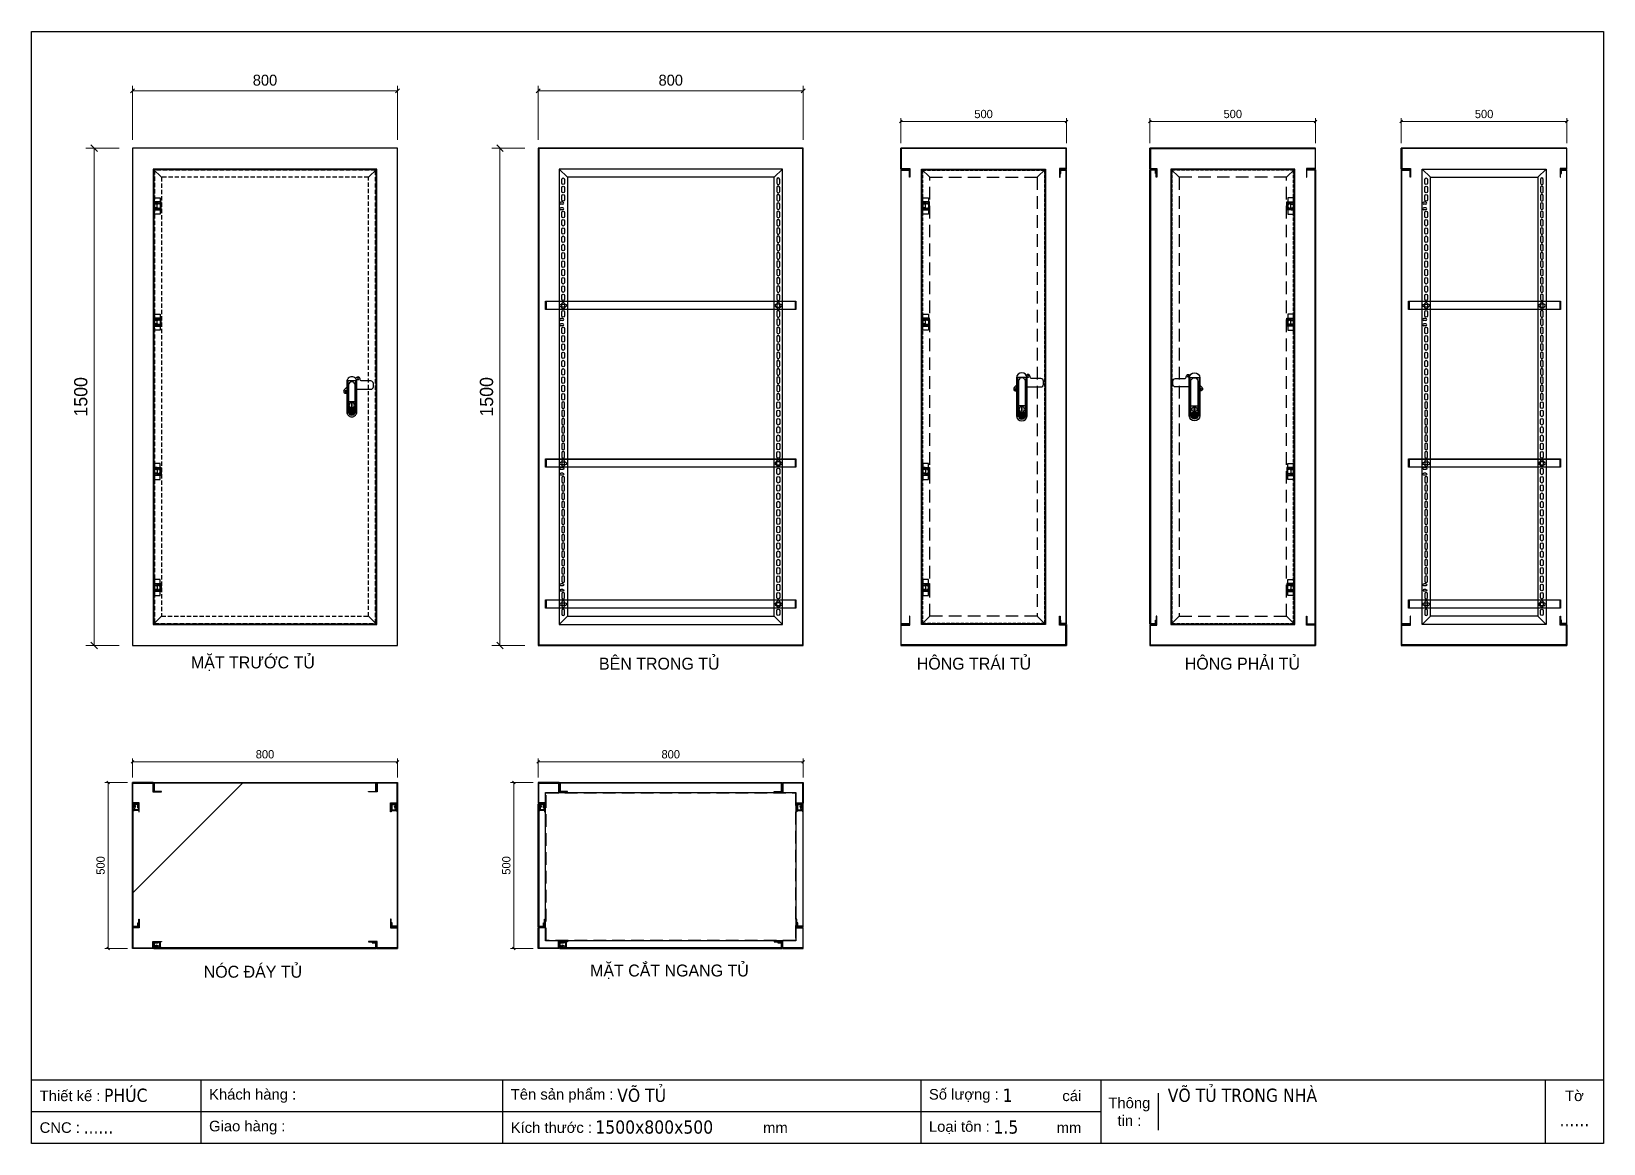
# Model space of a CAD drawing. Header units: millimetres. Extents: x 0 to 4744, y 0 to 3354.
import ezdxf
from ezdxf.enums import TextEntityAlignment as Align

# ---------------------------------------------------------------- set-up
doc = ezdxf.new("R2010")
doc.units = ezdxf.units.MM
doc.linetypes.add('HIDDEN2', pattern=[4.7625, 3.175, -1.5875])
doc.linetypes.add('HIDDENX2', pattern=[19.05, 12.7, -6.35])
for name, color, linetype in [('CNC', 7, 'Continuous'), ('DIM', 253, 'Continuous'), ('Ghi chu', 7, 'Continuous')]:
    doc.layers.add(name, color=color, linetype=linetype)
doc.styles.add('Arial', font='arial.ttf')
doc.styles.add('Tahoma (Input Text)', font='tahoma.ttf')
doc.dimstyles.new('Dim-25', dxfattribs={"dimtxt": 25, "dimasz": 8, "dimexe": 10, "dimexo": 15, "dimgap": 10, "dimtad": 1, "dimdec": 0, "dimtxsty": 'Standard', "dimblk": 'OBLIQUE', "dimcen": 10, "dimclrd": 5, "dimclre": 5, "dimclrt": 3, "dimazin": 3, "dimtfac": 1, "dimtdec": 0, "dimtmove": 0, "dimatfit": 3, "dimldrblk": 'OBLIQUE', "dimlwd": 9, "dimlwe": 9})
doc.dimstyles.new('Dim-33', dxfattribs={"dimtxt": 33, "dimasz": 12, "dimexe": 15, "dimexo": 25, "dimgap": 15, "dimtad": 1, "dimdec": 0, "dimtxsty": 'Standard', "dimblk": 'OBLIQUE', "dimcen": 10, "dimclrd": 5, "dimclre": 5, "dimclrt": 3, "dimazin": 3, "dimtfac": 1, "dimtdec": 0, "dimtmove": 0, "dimatfit": 3, "dimldrblk": 'OPEN30', "dimlwd": 9, "dimlwe": 9})
doc.dimstyles.new('Dim-40', dxfattribs={"dimtxt": 40, "dimasz": 20, "dimexe": 25, "dimexo": 40, "dimgap": 20, "dimtad": 1, "dimdec": 0, "dimtxsty": 'Standard', "dimblk": 'OBLIQUE', "dimcen": 15, "dimclrd": 5, "dimclre": 5, "dimclrt": 3, "dimazin": 3, "dimtfac": 1, "dimtdec": 0, "dimtmove": 0, "dimatfit": 3, "dimldrblk": 'ARCHTICK', "dimlwd": 9, "dimlwe": 9})

# ---------------------------------------------------------------- blocks, each defined once
blk = doc.blocks.new('khungtenAsean2')
at = {"color": 7}
for p, q in [((2970, -1980), (0, -1980)), ((320, -1980), (320, -2100)), ((890, -1980), (890, -2100)), ((1680, -1980), (1680, -2100)), ((2020, -1980), (2020, -2100)), ((2860, -1980), (2860, -2100)), ((2128.3, -2005), (2128.3, -2075)), ((2020, -2040), (0, -2040))]:
    blk.add_line(p, q, dxfattribs=at)
blk.add_lwpolyline([(0, 0), (2970, 0), (2970, -2100), (0, -2100)], close=True, dxfattribs=at)
at = {"color": 2, "char_height": 20, "style": 'Arial'}
for s, insert, width, attachment_point in [('  Thiết kế :', (0, -2010), 917.634, 4), ('  Khách hàng :', (320, -2010), 917.634, 4), ('  Tên sản phẩm :', (890, -2010), 917.634, 4), ('  Số lượng :', (1680, -2010), 917.634, 4), ('cái', (1947.6, -2010), 917.634, 4), ('Thông\\Ptin :', (2074.2, -2040), 108.311, 5), ('Tờ', (2915, -2010), 110, 5), ('  CNC :', (0, -2070), 917.634, 4), ('  Giao hàng :', (320, -2070), 917.634, 4), ('  Kích thước :', (890, -2070), 917.634, 4), ('mm', (1382.3, -2070), 917.634, 4), ('  Loại tôn :', (1680, -2070), 917.634, 4), ('mm', (1936.9, -2070), 917.634, 4)]:
    blk.add_mtext(s, dxfattribs=dict(at, insert=insert, width=width, attachment_point=attachment_point))
at = {"color": 1, "style": 'Tahoma (Input Text)', "flags": 8}
for tag, p in [('#01', (137.1, -2021.3)), ('#03', (506.6, -2019.3)), ('#05', (1106.6, -2021.3)), ('#07', (1834.7, -2021.3)), ('#09', (2146.7, -2021.3)), ('#02', (98.5, -2081.3)), ('#04', (486.1, -2081.3)), ('#06', (1065.3, -2081.3)), ('#08', (1817.4, -2081.3)), ('#10', (2146.7, -2081.3))]:
    blk.add_attdef(tag, p, '', height=25, dxfattribs=at)
blk.add_attdef('#11', text='', height=25, dxfattribs=at).set_placement((2915, -2067.3), align=Align.CENTER)
blk = doc.blocks.new('*D1')
at = {"color": 0, "linetype": 'ByBlock', "lineweight": -2}
for p, q in [((310.7, 3181.1), (298.7, 3169.1)), ((1098.7, 3169.1), (1110.7, 3181.1))]:
    blk.add_line(p, q, dxfattribs=at)
at = {"layer": 'Defpoints', "color": 0, "transparency": 16777216}
for p in [(1104.7, 3175.1), (304.7, 3002.2), (1104.7, 3002.2)]:
    blk.add_point(p, dxfattribs=at)
at = {"layer": 'DIM', "color": 5, "lineweight": 9, "transparency": 16777216}
for p, q in [((304.7, 3027.2), (304.7, 3190.1)), ((1104.7, 3027.2), (1104.7, 3190.1)), ((304.7, 3175.1), (1104.7, 3175.1))]:
    blk.add_line(p, q, dxfattribs=at)
at = {"layer": 'DIM', "color": 3, "transparency": 16777216, "insert": (704.7, 3207), "char_height": 33, "attachment_point": 5}
blk.add_mtext('800', dxfattribs=at)
blk = doc.blocks.new('_Oblique')
at = {"color": 0, "linetype": 'ByBlock', "lineweight": -2}
blk.add_line((-0.5, -0.5), (0.5, 0.5), dxfattribs=at)
blk = doc.blocks.new('_Open30')
at = {"color": 0, "linetype": 'ByBlock', "lineweight": -2}
for p, q in [((-1, 0.27), (0, 0)), ((0, 0), (-1, -0.27)), ((0, 0), (-1, 0))]:
    blk.add_line(p, q, dxfattribs=at)
blk = doc.blocks.new('*D2')
at = {"color": 0, "linetype": 'ByBlock', "lineweight": -2}
for p, q in [((199.4, 2992.2), (179.4, 3012.2)), ((179.4, 1512.2), (199.4, 1492.2))]:
    blk.add_line(p, q, dxfattribs=at)
at = {"layer": 'Defpoints', "color": 0, "transparency": 16777216}
for p in [(304.7, 3002.2), (189.4, 1502.2), (304.7, 1502.2)]:
    blk.add_point(p, dxfattribs=at)
at = {"layer": 'DIM', "color": 5, "lineweight": 9, "transparency": 16777216}
for p, q in [((264.7, 3002.2), (164.4, 3002.2)), ((189.4, 3002.2), (189.4, 1502.2)), ((264.7, 1502.2), (164.4, 1502.2))]:
    blk.add_line(p, q, dxfattribs=at)
at = {"layer": 'DIM', "color": 3, "transparency": 16777216, "insert": (149, 2252.2), "char_height": 40, "attachment_point": 5, "rotation": 90}
blk.add_mtext('1500', dxfattribs=at)
blk = doc.blocks.new('_ArchTick')
at = {"color": 0, "const_width": 0.15}
blk.add_lwpolyline([(-0.5, -0.5), (0.5, 0.5)], dxfattribs=at)
blk = doc.blocks.new('*D3')
at = {"color": 0, "linetype": 'ByBlock', "lineweight": -2}
for p, q in [((1535, 3181.1), (1523, 3169.1)), ((2323, 3169.1), (2335, 3181.1))]:
    blk.add_line(p, q, dxfattribs=at)
at = {"layer": 'Defpoints', "color": 0, "transparency": 16777216}
for p in [(2329, 3175.1), (1529, 3002.2), (2329, 3002.2)]:
    blk.add_point(p, dxfattribs=at)
at = {"layer": 'DIM', "color": 5, "lineweight": 9, "transparency": 16777216}
for p, q in [((1529, 3027.2), (1529, 3190.1)), ((2329, 3027.2), (2329, 3190.1)), ((1529, 3175.1), (2329, 3175.1))]:
    blk.add_line(p, q, dxfattribs=at)
at = {"layer": 'DIM', "color": 3, "transparency": 16777216, "insert": (1929, 3207), "char_height": 33, "attachment_point": 5}
blk.add_mtext('800', dxfattribs=at)
blk = doc.blocks.new('*D4')
at = {"color": 0, "linetype": 'ByBlock', "lineweight": -2}
for p, q in [((1423.8, 2992.2), (1403.8, 3012.2)), ((1403.8, 1512.2), (1423.8, 1492.2))]:
    blk.add_line(p, q, dxfattribs=at)
at = {"layer": 'Defpoints', "color": 0, "transparency": 16777216}
for p in [(1529, 3002.2), (1413.8, 1502.2), (1529, 1502.2)]:
    blk.add_point(p, dxfattribs=at)
at = {"layer": 'DIM', "color": 5, "lineweight": 9, "transparency": 16777216}
for p, q in [((1489, 3002.2), (1388.8, 3002.2)), ((1413.8, 3002.2), (1413.8, 1502.2)), ((1489, 1502.2), (1388.8, 1502.2))]:
    blk.add_line(p, q, dxfattribs=at)
at = {"layer": 'DIM', "color": 3, "transparency": 16777216, "insert": (1373.3, 2252.2), "char_height": 40, "attachment_point": 5, "rotation": 90}
blk.add_mtext('1500', dxfattribs=at)
blk = doc.blocks.new('HL036-1-2')
at = {"layer": 'Ghi chu', "color": 1}
for p, q in [((-3, 17.8), (-18.9, 17.8)), ((-18.9, 15.8), (-18.9, 17.8)), ((-12.1, 15.8), (-18.9, 15.8)), ((-16.4, 1), (-16.4, 14)), ((-15.6, 15), (-3.9, 17.7)), ((0, 0), (-15.4, 0)), ((-14.4, 3), (-14.4, 11.9)), ((0, 2), (-13.4, 2)), ((-13.1, 12.8), (-4.3, 9.8)), ((-6.2, 2), (-6.2, 0)), ((-1.2, 2), (-1.2, 0)), ((0, 0), (0, 2))]:
    blk.add_line(p, q, dxfattribs=at)
for radius in [4.1, 2.1]:
    blk.add_circle((-3, 13.7), radius, dxfattribs=at)
for centre, start, end in [((-15.4, 14), 102.9616, 180), ((-15.4, 1), 180, 270), ((-13.4, 11.9), 71.3254, 180), ((-13.4, 3), 180, 270)]:
    blk.add_arc(centre, 1, start, end, dxfattribs=at)
blk = doc.blocks.new('*D5')
at = {"color": 0, "linetype": 'ByBlock', "lineweight": -2}
for p, q in [((308.7, 1155.1), (300.7, 1147.1)), ((1100.7, 1147.1), (1108.7, 1155.1))]:
    blk.add_line(p, q, dxfattribs=at)
at = {"color": 5, "lineweight": 9, "ltscale": 3, "transparency": 16777216}
for p, q in [((304.7, 1103.7), (304.7, 1161.1)), ((304.7, 1151.1), (1104.7, 1151.1)), ((1104.7, 1103.7), (1104.7, 1161.1))]:
    blk.add_line(p, q, dxfattribs=at)
at = {"layer": 'Defpoints', "color": 0, "ltscale": 3, "transparency": 16777216}
for p in [(1104.7, 1151.1), (304.7, 1088.7), (1104.7, 1088.7)]:
    blk.add_point(p, dxfattribs=at)
at = {"color": 3, "ltscale": 3, "transparency": 16777216, "insert": (704.7, 1173.9), "char_height": 25, "attachment_point": 5}
blk.add_mtext('800', dxfattribs=at)
blk = doc.blocks.new('*D6')
at = {"color": 0, "linetype": 'ByBlock', "lineweight": -2}
for p, q in [((235.4, 1084.7), (227.4, 1092.7)), ((227.4, 592.7), (235.4, 584.7))]:
    blk.add_line(p, q, dxfattribs=at)
at = {"color": 5, "lineweight": 9, "ltscale": 3, "transparency": 16777216}
for p, q in [((289.7, 1088.7), (221.4, 1088.7)), ((231.4, 1088.7), (231.4, 588.7)), ((289.7, 588.7), (221.4, 588.7))]:
    blk.add_line(p, q, dxfattribs=at)
at = {"layer": 'Defpoints', "color": 0, "ltscale": 3, "transparency": 16777216}
for p in [(304.7, 1088.7), (231.4, 588.7), (304.7, 588.7)]:
    blk.add_point(p, dxfattribs=at)
at = {"color": 3, "ltscale": 3, "transparency": 16777216, "insert": (208.7, 838.7), "char_height": 25, "attachment_point": 5, "rotation": 90}
blk.add_mtext('500', dxfattribs=at)
blk = doc.blocks.new('*D7')
at = {"color": 0, "linetype": 'ByBlock', "lineweight": -2}
for p, q in [((1533, 1155.1), (1525, 1147.1)), ((2325, 1147.1), (2333, 1155.1))]:
    blk.add_line(p, q, dxfattribs=at)
at = {"color": 5, "lineweight": 9, "ltscale": 3, "transparency": 16777216}
for p, q in [((1529, 1103.7), (1529, 1161.1)), ((1529, 1151.1), (2329, 1151.1)), ((2329, 1103.7), (2329, 1161.1))]:
    blk.add_line(p, q, dxfattribs=at)
at = {"layer": 'Defpoints', "color": 0, "ltscale": 3, "transparency": 16777216}
for p in [(2329, 1151.1), (1529, 1088.7), (2329, 1088.7)]:
    blk.add_point(p, dxfattribs=at)
at = {"color": 3, "ltscale": 3, "transparency": 16777216, "insert": (1929, 1173.9), "char_height": 25, "attachment_point": 5}
blk.add_mtext('800', dxfattribs=at)
blk = doc.blocks.new('*D8')
at = {"color": 0, "linetype": 'ByBlock', "lineweight": -2}
for p, q in [((1459.8, 1084.7), (1451.8, 1092.7)), ((1451.8, 592.7), (1459.8, 584.7))]:
    blk.add_line(p, q, dxfattribs=at)
at = {"color": 5, "lineweight": 9, "ltscale": 3, "transparency": 16777216}
for p, q in [((1514, 1088.7), (1445.8, 1088.7)), ((1455.8, 1088.7), (1455.8, 588.7)), ((1514, 588.7), (1445.8, 588.7))]:
    blk.add_line(p, q, dxfattribs=at)
at = {"layer": 'Defpoints', "color": 0, "ltscale": 3, "transparency": 16777216}
for p in [(1529, 1088.7), (1455.8, 588.7), (1529, 588.7)]:
    blk.add_point(p, dxfattribs=at)
at = {"color": 3, "ltscale": 3, "transparency": 16777216, "insert": (1433, 838.7), "char_height": 25, "attachment_point": 5, "rotation": 90}
blk.add_mtext('500', dxfattribs=at)
blk = doc.blocks.new('*D9')
at = {"color": 0, "linetype": 'ByBlock', "lineweight": -2}
for p, q in [((2626.9, 3086.3), (2618.9, 3078.3)), ((3118.9, 3078.3), (3126.9, 3086.3))]:
    blk.add_line(p, q, dxfattribs=at)
at = {"color": 5, "lineweight": 9, "ltscale": 3, "transparency": 16777216}
for p, q in [((2622.9, 3017.2), (2622.9, 3092.3)), ((3122.9, 3017.2), (3122.9, 3092.3)), ((2622.9, 3082.3), (3122.9, 3082.3))]:
    blk.add_line(p, q, dxfattribs=at)
at = {"layer": 'Defpoints', "color": 0, "ltscale": 3, "transparency": 16777216}
for p in [(3122.9, 3082.3), (2622.9, 3002.2), (3122.9, 3002.2)]:
    blk.add_point(p, dxfattribs=at)
at = {"color": 3, "ltscale": 3, "transparency": 16777216, "insert": (2872.9, 3105), "char_height": 25, "attachment_point": 5}
blk.add_mtext('500', dxfattribs=at)
blk = doc.blocks.new('ovan6x9')
at = {"color": 2}
for p, q in [((2, 6), (8, 6)), ((2, 0), (8, 0))]:
    blk.add_line(p, q, dxfattribs=at)
for centre, start, end in [((2, 3), 90, 270), ((8, 3), 270, 90)]:
    blk.add_arc(centre, 3, start, end, dxfattribs=at)
blk = doc.blocks.new('HL036-1-1')
at = {"color": 1}
blk.add_line((9.5, 36.2), (9.5, 12.2), dxfattribs=at)
for points in [[(0, 48.5), (17.5, 48.5), (17.5, 0), (0, 0)], [(-2.5, 12.2), (17.5, 12.2), (17.5, 36.2), (-2.5, 36.2)]]:
    blk.add_lwpolyline(points, close=True, dxfattribs=at)
for centre, radius in [((3.5, 31.8), 2), ((3.5, 16.8), 2), ((12.7, 32.5), 2.5), ((12.7, 16), 2.5)]:
    blk.add_circle(centre, radius, dxfattribs=at)
blk = doc.blocks.new('AB-301-1-1')
at = {"linetype": 'Continuous'}
h = blk.add_hatch(dxfattribs=at)
h.set_pattern_fill('ACAD_ISO09W100', color=1, scale=0.2)
h.set_pattern_definition([(0, (-367.8747, 374.3201), (0, 1), [4.8, -0.6, 1.2, -0.6, 1.2, -0.6])])
h.paths.add_polyline_path([(-3.9, -112.6, 0.118404), (0.1, -113.6, 0.118404), (4.2, -112.6), (7.1, -96.1), (-6.9, -96.1)])
at = {"color": 1, "linetype": 'Continuous'}
for p, q in [((-9.9, -74.6), (10.1, -74.6)), ((-6.9, -96.1), (7.1, -96.1)), ((-6.9, -96.1), (-3.9, -112.6)), ((7.1, -96.1), (4.2, -112.6))]:
    blk.add_line(p, q, dxfattribs=at)
for points in [[(-15.7, -17.1), (-57.4, -17.1, -0.414214), (-64.9, -9.6), (-64.9, 0.4, -0.414214), (-57.4, 7.9), (-30.6, 7.9, 0.414214), (-24.6, 13.9), (-24.6, 14.2)], [(-24.6, 14.2, -0.198912), (-22.8, 18.4), (-22.8, 18.4, -0.414214), (-14.4, 18.4), (-13.5, 17.6)], [(16.3, -12.2), (23.1, -19.1, -0.414214), (23.1, -27.5), (23.1, -27.5, -0.31835), (16.3, -28.7)]]:
    blk.add_lwpolyline(points, format="xyb", dxfattribs=at)
for points in [[(0.3, 25.4), (0.3, 25.4, -0.400643), (16.3, 10.4), (16.3, -104.6, -0.400643), (0.3, -119.6), (0.3, -119.6, -0.400643), (-15.7, -104.6), (-15.7, 10.4, -0.400643)], [(0.1, 10.4, -0.403991), (10.6, 0.4), (10.6, -104.6, -0.403991), (0.1, -114.6, -0.403991), (-10.4, -104.6), (-10.4, 0.4, -0.403991)], [(9.1, -96.6), (9.1, -104.6, -0.414214), (0.1, -113.6, -0.414214), (-8.9, -104.6), (-8.9, -96.6, -0.414214), (-6.9, -94.6), (7.1, -94.6, -0.414214)]]:
    blk.add_lwpolyline(points, format="xyb", close=True, dxfattribs=at)
blk.add_lwpolyline([(-0.9, -79.6), (1.1, -79.6), (1.1, -89.6), (-0.9, -89.6)], close=True, dxfattribs=at)
for centre, radius in [((-18.6, 14.2), 2.5), ((18.9, -23.3), 2.5), ((0.1, -84.6), 8)]:
    blk.add_circle(centre, radius, dxfattribs=at)
blk = doc.blocks.new('AB301-2-1')
at = {"linetype": 'Continuous'}
h = blk.add_hatch(dxfattribs=at)
h.set_pattern_fill('ACAD_ISO09W100', color=1, scale=0.2)
h.set_pattern_definition([(0, (-368.0181, 398.3814), (0, 1), [4.8, -0.6, 1.2, -0.6, 1.2, -0.6])])
h.paths.add_polyline_path([(-4.1, -88.5, 0.118404), (0, -89.5, 0.118404), (4.1, -88.5), (7, -72), (-7, -72)])
at = {"color": 1, "linetype": 'Continuous'}
for p, q in [((-10, -50.5), (10, -50.5)), ((-7, -72), (7, -72)), ((-7, -72), (-4.1, -88.5)), ((7, -72), (4.1, -88.5))]:
    blk.add_line(p, q, dxfattribs=at)
for points in [[(-15, -12.5), (-57.5, -12.5, -0.414214), (-65, -5), (-65, 5, -0.414214), (-57.5, 12.5), (-30.7, 12.5, 0.414214), (-24.7, 18.5), (-24.7, 18.7)], [(-24.7, 18.7, -0.198912), (-23, 23), (-23, 23, -0.414214), (-14.5, 23), (-11.3, 19.8)], [(15, -6.5), (23, -14.5, -0.414214), (23, -23), (23, -23, -0.381561), (15, -23.4, -0.381561)]]:
    blk.add_lwpolyline(points, format="xyb", dxfattribs=at)
for points in [[(0, 25), (0, 25, -0.414214), (15, 10), (15, -80.5, -0.414214), (0, -95.5), (0, -95.5, -0.414214), (-15, -80.5), (-15, 10, -0.414214)], [(0, 10, -0.414214), (10, 0), (10, -80.5, -0.414214), (0, -90.5, -0.414214), (-10, -80.5), (-10, 0, -0.414214)], [(9, -72.5), (9, -80.5, -0.414214), (0, -89.5, -0.414214), (-9, -80.5), (-9, -72.5, -0.414214), (-7, -70.5), (7, -70.5, -0.414214)]]:
    blk.add_lwpolyline(points, format="xyb", close=True, dxfattribs=at)
at = {"color": 2, "linetype": 'Continuous'}
blk.add_lwpolyline([(-12, 13.3), (12, 13.3), (12, -83.7), (-12, -83.7)], close=True, dxfattribs=at)
at = {"color": 1, "linetype": 'Continuous'}
blk.add_lwpolyline([(-1, -55.5), (1, -55.5), (1, -65.5), (-1, -65.5)], close=True, dxfattribs=at)
for centre, radius in [((-18.7, 18.7), 2.5), ((18.7, -18.7), 2.5), ((0, -60.5), 8)]:
    blk.add_circle(centre, radius, dxfattribs=at)
blk = doc.blocks.new('ovan8.5x20')
at = {"layer": 'CNC', "color": 2, "lineweight": -3}
for p, q in [((5.7, 4.2), (-5.8, 4.2)), ((-5.8, -4.2), (5.7, -4.2))]:
    blk.add_line(p, q, dxfattribs=at)
for centre, start, end in [((-5.8, 0), 90, 270), ((5.7, 0), 270, 90)]:
    blk.add_arc(centre, 4.25, start, end, dxfattribs=at)
blk = doc.blocks.new('*D10')
at = {"color": 0, "linetype": 'ByBlock', "lineweight": -2}
for p, q in [((4137.2, 3086.3), (4129.2, 3078.3)), ((4629.2, 3078.3), (4637.2, 3086.3))]:
    blk.add_line(p, q, dxfattribs=at)
at = {"color": 5, "lineweight": 9, "ltscale": 3, "transparency": 16777216}
for p, q in [((4133.2, 3017.2), (4133.2, 3092.3)), ((4633.2, 3017.2), (4633.2, 3092.3)), ((4133.2, 3082.3), (4633.2, 3082.3))]:
    blk.add_line(p, q, dxfattribs=at)
at = {"layer": 'Defpoints', "color": 0, "ltscale": 3, "transparency": 16777216}
for p in [(4633.2, 3082.3), (4133.2, 3002.2), (4633.2, 3002.2)]:
    blk.add_point(p, dxfattribs=at)
at = {"color": 3, "ltscale": 3, "transparency": 16777216, "insert": (4383.2, 3105), "char_height": 25, "attachment_point": 5}
blk.add_mtext('500', dxfattribs=at)
blk = doc.blocks.new('*D11')
at = {"color": 0, "linetype": 'ByBlock', "lineweight": -2}
for p, q in [((3378.9, 3086.3), (3370.9, 3078.3)), ((3870.9, 3078.3), (3878.9, 3086.3))]:
    blk.add_line(p, q, dxfattribs=at)
at = {"color": 5, "lineweight": 9, "ltscale": 3, "transparency": 16777216}
for p, q in [((3374.9, 3017.2), (3374.9, 3092.3)), ((3874.9, 3017.2), (3874.9, 3092.3)), ((3874.9, 3082.3), (3374.9, 3082.3))]:
    blk.add_line(p, q, dxfattribs=at)
at = {"layer": 'Defpoints', "color": 0, "ltscale": 3, "transparency": 16777216}
for p in [(3374.9, 3082.3), (3374.9, 3002.2), (3874.9, 3002.2)]:
    blk.add_point(p, dxfattribs=at)
at = {"color": 3, "ltscale": 3, "transparency": 16777216, "insert": (3624.9, 3105), "char_height": 25, "attachment_point": 5}
blk.add_mtext('500', dxfattribs=at)

msp = doc.modelspace()

# ---------------------------------------------------------------- hatches: boundary and pattern name
at = {"ltscale": 3}
h = msp.add_hatch(dxfattribs=at)
h.set_pattern_fill('ANSI31', color=256, scale=150, style=0)
h.set_pattern_definition([(45, (0, 450), (-1988.7, 1988.7), [])])
h.paths.add_polyline_path([(304.7, 1088.7), (1104.7, 1088.7), (1104.7, 588.7), (304.7, 588.7)])

# ---------------------------------------------------------------- linework, layer by layer
at = {"linetype": 'HIDDENX2', "ltscale": 3}
for p, q in [((367.7, 2939.2), (392.7, 2914.2)), ((1041.7, 2939.2), (1016.7, 2914.2)), ((2685.9, 2939.2), (2710.9, 2914.2)), ((3059.9, 2939.2), (3034.9, 2914.2)), ((3437.9, 2939.2), (3462.9, 2914.2)), ((3811.9, 2939.2), (3786.9, 2914.2)), ((4196.2, 2939.2), (4221.2, 2914.2)), ((4570.2, 2939.2), (4545.2, 2914.2)), ((367.7, 1565.2), (392.7, 1590.2)), ((1041.7, 1565.2), (1016.7, 1590.2)), ((2685.9, 1565.2), (2710.9, 1590.2)), ((3034.9, 1590.2), (3059.9, 1565.2)), ((3462.9, 1590.2), (3437.9, 1565.2)), ((3811.9, 1565.2), (3786.9, 1590.2)), ((4196.2, 1565.2), (4221.2, 1590.2)), ((4545.2, 1590.2), (4570.2, 1565.2))]:
    msp.add_line(p, q, dxfattribs=at)
at = {"ltscale": 3}
for p, q in [((1592, 2939.2), (1617, 2914.2)), ((2266, 2939.2), (2241, 2914.2)), ((1592, 1565.2), (1617, 1590.2)), ((2266, 1565.2), (2241, 1590.2))]:
    msp.add_line(p, q, dxfattribs=at)
at = {"color": 7}
for points in [[(304.7, 1502.2), (1104.7, 1502.2), (1104.7, 3002.2), (304.7, 3002.2)], [(1529, 1502.2), (2329, 1502.2), (2329, 3002.2), (1529, 3002.2)], [(1530.5, 1503.7), (2327.5, 1503.7), (2327.5, 3000.7), (1530.5, 3000.7)], [(367.7, 1565.2), (1041.7, 1565.2), (1041.7, 2939.2), (367.7, 2939.2)], [(1592, 1565.2), (2266, 1565.2), (2266, 2939.2), (1592, 2939.2)], [(1617, 1590.2), (2241, 1590.2), (2241, 2914.2), (1617, 2914.2)], [(2648.4, 1567.7), (2624.4, 1567.7), (2624.4, 2935.7), (2648.4, 2935.7), (2648.4, 2937.2), (2622.9, 2937.2), (2622.9, 1566.2), (2648.4, 1566.2)], [(3849.4, 1567.7), (3873.4, 1567.7), (3873.4, 2935.7), (3849.4, 2935.7), (3849.4, 2937.2), (3874.9, 2937.2), (3874.9, 1566.2), (3849.4, 1566.2)], [(4158.7, 1567.7), (4134.7, 1567.7), (4134.7, 2935.7), (4158.7, 2935.7), (4158.7, 2937.2), (4133.2, 2937.2), (4133.2, 1566.2), (4158.7, 1566.2)], [(325.5, 1000.7), (325.5, 1027.2), (306.2, 1027.2), (306.2, 1087.2), (366.2, 1087.2), (366.2, 1060.7), (392.7, 1060.7), (392.7, 1062.2), (367.7, 1062.2), (367.7, 1088.7), (304.7, 1088.7), (304.7, 1025.7), (324, 1025.7), (324, 1000.7)], [(1038.7, 1063.2), (1038.7, 1087.2), (370.7, 1087.2), (370.7, 1063.2), (369.2, 1063.2), (369.2, 1088.7), (1040.2, 1088.7), (1040.2, 1063.2)], [(1083.9, 1000.7), (1083.9, 1027.2), (1103.2, 1027.2), (1103.2, 1087.2), (1043.2, 1087.2), (1043.2, 1060.7), (1016.7, 1060.7), (1016.7, 1062.2), (1041.7, 1062.2), (1041.7, 1088.7), (1104.7, 1088.7), (1104.7, 1025.7), (1085.4, 1025.7), (1085.4, 1000.7)], [(1549.8, 1000.7), (1549.8, 1027.2), (1530.5, 1027.2), (1530.5, 1087.2), (1590.5, 1087.2), (1590.5, 1060.7), (1617, 1060.7), (1617, 1062.2), (1592, 1062.2), (1592, 1088.7), (1529, 1088.7), (1529, 1025.7), (1548.3, 1025.7), (1548.3, 1000.7)], [(2263, 1063.2), (2263, 1087.2), (1595, 1087.2), (1595, 1063.2), (1593.5, 1063.2), (1593.5, 1088.7), (2264.5, 1088.7), (2264.5, 1063.2)], [(2308.2, 1000.7), (2308.2, 1027.2), (2327.5, 1027.2), (2327.5, 1087.2), (2267.5, 1087.2), (2267.5, 1060.7), (2241, 1060.7), (2241, 1062.2), (2266, 1062.2), (2266, 1088.7), (2329, 1088.7), (2329, 1025.7), (2309.7, 1025.7), (2309.7, 1000.7)], [(325.5, 676.7), (325.5, 650.2), (306.2, 650.2), (306.2, 590.2), (366.2, 590.2), (366.2, 609.5), (392.7, 609.5), (392.7, 608), (367.7, 608), (367.7, 588.7), (304.7, 588.7), (304.7, 651.7), (324, 651.7), (324, 676.7)], [(1083.9, 676.7), (1083.9, 650.2), (1103.2, 650.2), (1103.2, 590.2), (1043.2, 590.2), (1043.2, 609.5), (1016.7, 609.5), (1016.7, 608), (1041.7, 608), (1041.7, 588.7), (1104.7, 588.7), (1104.7, 651.7), (1085.4, 651.7), (1085.4, 676.7)], [(1549.8, 676.7), (1549.8, 650.2), (1530.5, 650.2), (1530.5, 590.2), (1590.5, 590.2), (1590.5, 609.5), (1617, 609.5), (1617, 608), (1592, 608), (1592, 588.7), (1529, 588.7), (1529, 651.7), (1548.3, 651.7), (1548.3, 676.7)], [(2308.2, 676.7), (2308.2, 650.2), (2327.5, 650.2), (2327.5, 590.2), (2267.5, 590.2), (2267.5, 609.5), (2241, 609.5), (2241, 608), (2266, 608), (2266, 588.7), (2329, 588.7), (2329, 651.7), (2309.7, 651.7), (2309.7, 676.7)]]:
    msp.add_lwpolyline(points, close=True, dxfattribs=at)
for points in [[(2622.9, 3002.2), (3122.9, 3002.2)], [(3121.4, 3000.7), (2624.4, 3000.7), (2624.4, 2940.7), (2650.9, 2940.7), (2650.9, 2914.2), (2649.4, 2914.2), (2649.4, 2939.2), (2622.9, 2939.2), (2622.9, 3002.2), (2622.9, 3002.2)], [(3122.9, 3002.2), (2622.9, 3002.2)], [(3121.4, 3000.7), (3121.4, 3000.7), (3121.4, 2940.7), (3102.1, 2940.7), (3102.1, 2914.2), (3103.6, 2914.2), (3103.6, 2939.2), (3122.9, 2939.2), (3122.9, 3002.2), (3122.9, 3002.2)], [(3874.9, 3002.2), (3374.9, 3002.2)], [(3374.9, 3002.2), (3874.9, 3002.2)], [(3376.4, 3000.7), (3376.4, 3000.7), (3376.4, 2940.7), (3395.7, 2940.7), (3395.7, 2914.2), (3394.2, 2914.2), (3394.2, 2939.2), (3374.9, 2939.2), (3374.9, 3002.2), (3374.9, 3002.2)], [(3376.4, 3000.7), (3873.4, 3000.7), (3873.4, 2940.7), (3846.9, 2940.7), (3846.9, 2914.2), (3848.4, 2914.2), (3848.4, 2939.2), (3874.9, 2939.2), (3874.9, 3002.2), (3874.9, 3002.2)], [(4133.2, 3002.2), (4633.2, 3002.2)], [(4631.7, 3000.7), (4134.7, 3000.7), (4134.7, 2940.7), (4161.2, 2940.7), (4161.2, 2914.2), (4159.7, 2914.2), (4159.7, 2939.2), (4133.2, 2939.2), (4133.2, 3002.2), (4133.2, 3002.2)], [(4633.2, 3002.2), (4133.2, 3002.2)], [(4631.7, 3000.7), (4631.7, 3000.7), (4631.7, 2940.7), (4612.4, 2940.7), (4612.4, 2914.2), (4613.9, 2914.2), (4613.9, 2939.2), (4633.2, 2939.2), (4633.2, 3002.2), (4633.2, 3002.2)], [(3121.4, 1503.7), (2624.4, 1503.7), (2624.4, 1563.7), (2650.9, 1563.7), (2650.9, 1590.2), (2649.4, 1590.2), (2649.4, 1565.2), (2622.9, 1565.2), (2622.9, 1502.2), (2622.9, 1502.2)], [(3121.4, 1503.7), (3121.4, 1503.7), (3121.4, 1563.7), (3102.1, 1563.7), (3102.1, 1590.2), (3103.6, 1590.2), (3103.6, 1565.2), (3122.9, 1565.2), (3122.9, 1502.2), (3122.9, 1502.2)], [(3376.4, 1503.7), (3376.4, 1503.7), (3376.4, 1563.7), (3395.7, 1563.7), (3395.7, 1590.2), (3394.2, 1590.2), (3394.2, 1565.2), (3374.9, 1565.2), (3374.9, 1502.2), (3374.9, 1502.2)], [(3376.4, 1503.7), (3873.4, 1503.7), (3873.4, 1563.7), (3846.9, 1563.7), (3846.9, 1590.2), (3848.4, 1590.2), (3848.4, 1565.2), (3874.9, 1565.2), (3874.9, 1502.2), (3874.9, 1502.2)], [(4631.7, 1503.7), (4134.7, 1503.7), (4134.7, 1563.7), (4161.2, 1563.7), (4161.2, 1590.2), (4159.7, 1590.2), (4159.7, 1565.2), (4133.2, 1565.2), (4133.2, 1502.2), (4133.2, 1502.2)], [(4631.7, 1503.7), (4631.7, 1503.7), (4631.7, 1563.7), (4612.4, 1563.7), (4612.4, 1590.2), (4613.9, 1590.2), (4613.9, 1565.2), (4633.2, 1565.2), (4633.2, 1502.2), (4633.2, 1502.2)], [(2622.9, 1502.2), (3122.9, 1502.2)], [(3122.9, 1502.2), (2622.9, 1502.2)], [(3874.9, 1502.2), (3374.9, 1502.2)], [(3374.9, 1502.2), (3874.9, 1502.2)], [(4133.2, 1502.2), (4633.2, 1502.2)], [(4633.2, 1502.2), (4133.2, 1502.2)]]:
    msp.add_lwpolyline(points, dxfattribs=at)
at = {"color": 6}
for points in [[(369.7, 1567.2), (1039.7, 1567.2), (1039.7, 2937.2), (369.7, 2937.2)], [(3106.4, 2925.7), (3106.4, 2935.7), (3121.4, 2935.7), (3121.4, 1568.7), (3106.4, 1568.7), (3106.4, 1578.7), (3104.9, 1578.7), (3104.9, 1567.2), (3122.9, 1567.2), (3122.9, 2937.2), (3104.9, 2937.2), (3104.9, 2925.7)], [(3391.4, 2925.7), (3391.4, 2935.7), (3376.4, 2935.7), (3376.4, 1568.7), (3391.4, 1568.7), (3391.4, 1578.7), (3392.9, 1578.7), (3392.9, 1567.2), (3374.9, 1567.2), (3374.9, 2937.2), (3392.9, 2937.2), (3392.9, 2925.7)], [(4616.7, 2925.7), (4616.7, 2935.7), (4631.7, 2935.7), (4631.7, 1568.7), (4616.7, 1568.7), (4616.7, 1578.7), (4615.2, 1578.7), (4615.2, 1567.2), (4633.2, 1567.2), (4633.2, 2937.2), (4615.2, 2937.2), (4615.2, 2925.7)], [(321.2, 1012.2), (321.2, 1022.2), (306.2, 1022.2), (306.2, 655.2), (321.2, 655.2), (321.2, 665.2), (322.7, 665.2), (322.7, 653.7), (304.7, 653.7), (304.7, 1023.7), (322.7, 1023.7), (322.7, 1012.2)], [(1088.2, 1012.2), (1088.2, 1022.2), (1103.2, 1022.2), (1103.2, 655.2), (1088.2, 655.2), (1088.2, 665.2), (1086.7, 665.2), (1086.7, 653.7), (1104.7, 653.7), (1104.7, 1023.7), (1086.7, 1023.7), (1086.7, 1012.2)], [(1545.5, 1012.2), (1545.5, 1022.2), (1530.5, 1022.2), (1530.5, 655.2), (1545.5, 655.2), (1545.5, 665.2), (1547, 665.2), (1547, 653.7), (1529, 653.7), (1529, 1023.7), (1547, 1023.7), (1547, 1012.2)], [(2312.5, 1012.2), (2312.5, 1022.2), (2327.5, 1022.2), (2327.5, 655.2), (2312.5, 655.2), (2312.5, 665.2), (2311, 665.2), (2311, 653.7), (2329, 653.7), (2329, 1023.7), (2311, 1023.7), (2311, 1012.2)], [(1028.2, 605.2), (1038.2, 605.2), (1038.2, 590.2), (371.2, 590.2), (371.2, 605.2), (381.2, 605.2), (381.2, 606.7), (369.7, 606.7), (369.7, 588.7), (1039.7, 588.7), (1039.7, 606.7), (1028.2, 606.7)], [(2252.5, 605.2), (2262.5, 605.2), (2262.5, 590.2), (1595.5, 590.2), (1595.5, 605.2), (1605.5, 605.2), (1605.5, 606.7), (1594, 606.7), (1594, 588.7), (2264, 588.7), (2264, 606.7), (2252.5, 606.7)]]:
    msp.add_lwpolyline(points, close=True, dxfattribs=at)
at = {"color": 6, "linetype": 'HIDDENX2'}
msp.add_lwpolyline([(371.2, 1568.7), (1038.2, 1568.7), (1038.2, 2935.7), (371.2, 2935.7)], close=True, dxfattribs=at)
at = {"color": 7, "linetype": 'HIDDENX2'}
msp.add_lwpolyline([(392.7, 1590.2), (1016.7, 1590.2), (1016.7, 2914.2), (392.7, 2914.2)], close=True, dxfattribs=at)
at = {"ltscale": 3}
for points in [[(2685.9, 2939.2), (3059.9, 2939.2), (3059.9, 1565.2), (2685.9, 1565.2)], [(3811.9, 2939.2), (3437.9, 2939.2), (3437.9, 1565.2), (3811.9, 1565.2)], [(4196.2, 2939.2), (4570.2, 2939.2), (4570.2, 1565.2), (4196.2, 1565.2)], [(4221.2, 2914.2), (4545.2, 2914.2), (4545.2, 1590.2), (4221.2, 1590.2)], [(304.7, 1088.7), (1104.7, 1088.7), (1104.7, 588.7), (304.7, 588.7)]]:
    msp.add_lwpolyline(points, close=True, dxfattribs=at)
at = {"color": 6, "ltscale": 3}
for points in [[(2687.9, 2937.2), (3057.9, 2937.2), (3057.9, 1567.2), (2687.9, 1567.2)], [(3809.9, 2937.2), (3439.9, 2937.2), (3439.9, 1567.2), (3809.9, 1567.2)]]:
    msp.add_lwpolyline(points, close=True, dxfattribs=at)
at = {"color": 6, "linetype": 'HIDDEN2', "ltscale": 3}
for points in [[(2689.4, 2935.7), (3056.4, 2935.7), (3056.4, 1568.7), (2689.4, 1568.7)], [(3808.4, 2935.7), (3441.4, 2935.7), (3441.4, 1568.7), (3808.4, 1568.7)]]:
    msp.add_lwpolyline(points, close=True, dxfattribs=at)
at = {"linetype": 'HIDDENX2', "ltscale": 3}
for points in [[(2710.9, 2914.2), (3034.9, 2914.2), (3034.9, 1590.2), (2710.9, 1590.2)], [(3786.9, 2914.2), (3462.9, 2914.2), (3462.9, 1590.2), (3786.9, 1590.2)]]:
    msp.add_lwpolyline(points, close=True, dxfattribs=at)
at = {"color": 31, "ltscale": 3}
for points in [[(2305.2, 2515.2), (2305.2, 2539.2), (1552.8, 2539.2), (1552.8, 2515.2), (1551.3, 2515.2), (1551.3, 2540.7), (2306.7, 2540.7), (2306.7, 2515.2)], [(1551.3, 2540.7), (2306.7, 2540.7), (2306.7, 2515.2), (1551.3, 2515.2)], [(4612.4, 2515.2), (4612.4, 2539.2), (4157, 2539.2), (4157, 2515.2), (4155.5, 2515.2), (4155.5, 2540.7), (4613.9, 2540.7), (4613.9, 2515.2)], [(4155.5, 2540.7), (4613.9, 2540.7), (4613.9, 2515.2), (4155.5, 2515.2)], [(2305.2, 2039.5), (2305.2, 2063.5), (1552.8, 2063.5), (1552.8, 2039.5), (1551.3, 2039.5), (1551.3, 2065), (2306.7, 2065), (2306.7, 2039.5)], [(1551.3, 2065), (2306.7, 2065), (2306.7, 2039.5), (1551.3, 2039.5)], [(4612.4, 2039.5), (4612.4, 2063.5), (4157, 2063.5), (4157, 2039.5), (4155.5, 2039.5), (4155.5, 2065), (4613.9, 2065), (4613.9, 2039.5)], [(4155.5, 2065), (4613.9, 2065), (4613.9, 2039.5), (4155.5, 2039.5)], [(2305.2, 1614.5), (2305.2, 1638.5), (1552.8, 1638.5), (1552.8, 1614.5), (1551.3, 1614.5), (1551.3, 1640), (2306.7, 1640), (2306.7, 1614.5)], [(1551.3, 1640), (2306.7, 1640), (2306.7, 1614.5), (1551.3, 1614.5)], [(4612.4, 1614.5), (4612.4, 1638.5), (4157, 1638.5), (4157, 1614.5), (4155.5, 1614.5), (4155.5, 1640), (4613.9, 1640), (4613.9, 1614.5)], [(4155.5, 1640), (4613.9, 1640), (4613.9, 1614.5), (4155.5, 1614.5)], [(1551.3, 1059.2), (2306.7, 1059.2), (2306.7, 611), (1551.3, 611)]]:
    msp.add_lwpolyline(points, close=True, dxfattribs=at)
at = {"color": 2}
for points in [[(3001.9, 2310.7), (2974.9, 2310.7), (2974.9, 2193.7), (3001.9, 2193.7)], [(3496, 2310.7), (3523, 2310.7), (3523, 2193.7), (3496, 2193.7)]]:
    msp.add_lwpolyline(points, close=True, dxfattribs=at)
at = {"color": 31, "linetype": 'HIDDENX2', "ltscale": 3}
msp.add_lwpolyline([(1552.8, 1057.7), (2305.2, 1057.7), (2305.2, 612.5), (1552.8, 612.5)], close=True, dxfattribs=at)

# ---------------------------------------------------------------- block references
at = {"color": 7}
ref = msp.add_blockref('khungtenAsean2', (0, 3354.1), dxfattribs=dict(at, xscale=1.597200000007433, yscale=1.597200000007433, zscale=1.597200000007433))
ref.add_attrib('#11', '......', dxfattribs={"color": 1, "height": 39.93, "style": 'Tahoma (Input Text)'}).set_placement((4655.8, 52.2), align=Align.CENTER)
ref.add_attrib('#09', 'VÕ TỦ TRONG NHÀ ', (3428.7, 125.7), dxfattribs={"color": 1, "height": 39.93, "style": 'Tahoma (Input Text)'})
ref.add_attrib('#08', '1.5  ', (2902.8, 29.9), dxfattribs={"color": 1, "height": 39.93, "style": 'Tahoma (Input Text)'})
ref.add_attrib('#07', '1', (2930.4, 125.7), dxfattribs={"color": 1, "height": 39.9, "style": 'Tahoma (Input Text)'})
ref.add_attrib('#06', '1500x800x500', (1701.5, 29.9), dxfattribs={"color": 1, "height": 39.93, "style": 'Tahoma (Input Text)'})
ref.add_attrib('#05', 'VÕ TỦ ', (1767.5, 125.7), dxfattribs={"color": 1, "height": 39.93, "style": 'Tahoma (Input Text)'})
ref.add_attrib('#02', '......', (157.3, 29.9), dxfattribs={"color": 1, "height": 39.93, "style": 'Tahoma (Input Text)'})
ref.add_attrib('#01', 'PHÚC', (218.9, 125.7), dxfattribs={"color": 1, "height": 39.93, "style": 'Tahoma (Input Text)'})
for name, p, rotation in [('HL036-1-1', (388.7, 2852), 180), ('HL036-1-1', (2706.9, 2852), 180), ('ovan6x9', (381, 2839), 180), ('ovan6x9', (381, 2822.5), 180), ('ovan6x9', (1605.3, 2839), 180), ('ovan6x9', (1605.3, 2822.5), 180), ('ovan6x9', (2699.2, 2839), 180), ('ovan6x9', (2699.2, 2822.5), 180), ('ovan6x9', (4209.5, 2839), 180), ('ovan6x9', (4209.5, 2822.5), 180), ('ovan6x9', (381, 2488.5), 180), ('ovan6x9', (381, 2472), 180), ('HL036-1-1', (388.7, 2501.5), 180), ('ovan6x9', (1605.3, 2488.5), 180), ('ovan6x9', (1605.3, 2472), 180), ('ovan6x9', (2699.2, 2488.5), 180), ('ovan6x9', (2699.2, 2472), 180), ('HL036-1-1', (2706.9, 2501.5), 180), ('ovan6x9', (4209.5, 2488.5), 180), ('ovan6x9', (4209.5, 2472), 180), ('HL036-1-2', (324, 1021.1), 90), ('HL036-1-2', (1548.3, 1021.1), 90), ('HL036-1-2', (372.3, 608), 180), ('HL036-1-2', (1596.6, 608), 180)]:
    msp.add_blockref(name, p, dxfattribs=dict(at, rotation=rotation))
at = {"color": 7, "xscale": -1}
for name, p, rotation in [('HL036-1-1', (3790.9, 2852), 180), ('ovan6x9', (3798.6, 2839), 180), ('ovan6x9', (3798.6, 2822.5), 180), ('HL036-1-1', (3790.9, 2501.5), 180), ('ovan6x9', (3798.6, 2488.5), 180), ('ovan6x9', (3798.6, 2472), 180), ('HL036-1-2', (1085.4, 1021.1), 270), ('HL036-1-2', (2309.7, 1021.1), 270)]:
    msp.add_blockref(name, p, dxfattribs=dict(at, rotation=rotation))
for name, p in [('AB-301-1-1', (2988.6, 2299.3)), ('AB301-2-1', (966.7, 2287.5)), ('HL036-1-1', (388.7, 2003)), ('HL036-1-1', (2706.9, 2003)), ('ovan6x9', (381, 2032.5)), ('ovan6x9', (381, 2016)), ('ovan6x9', (1605.3, 2032.5)), ('ovan6x9', (1605.3, 2016)), ('ovan6x9', (2699.2, 2032.5)), ('ovan6x9', (2699.2, 2016)), ('ovan6x9', (4209.5, 2032.5)), ('ovan6x9', (4209.5, 2016)), ('ovan6x9', (381, 1682)), ('ovan6x9', (381, 1665.5)), ('HL036-1-1', (388.7, 1652.5)), ('ovan6x9', (1605.3, 1682)), ('ovan6x9', (1605.3, 1665.5)), ('ovan6x9', (2699.2, 1682)), ('ovan6x9', (2699.2, 1665.5)), ('HL036-1-1', (2706.9, 1652.5)), ('ovan6x9', (4209.5, 1682)), ('ovan6x9', (4209.5, 1665.5))]:
    msp.add_blockref(name, p, dxfattribs=at)
at = {"color": 7}
for name, p in [('AB-301-1-1', (3509.2, 2299.3)), ('HL036-1-1', (3790.9, 2003)), ('ovan6x9', (3798.6, 2032.5)), ('ovan6x9', (3798.6, 2016)), ('HL036-1-1', (3790.9, 1652.5)), ('ovan6x9', (3798.6, 1682)), ('ovan6x9', (3798.6, 1665.5))]:
    msp.add_blockref(name, p, dxfattribs=at)
at = {"layer": 'CNC', "lineweight": -3, "xscale": -1}
for p, rotation in [((1604.5, 2902.2), 90), ((4208.7, 2902.2), 90), ((1604.5, 2877.2), 90), ((1604.5, 2852.2), 90), ((4208.7, 2877.2), 90), ((4208.7, 2852.2), 90), ((1604.5, 2802.2), 90), ((4208.7, 2802.2), 90), ((1604.5, 2777.2), 90), ((1604.5, 2752.2), 90), ((4208.7, 2777.2), 90), ((4208.7, 2752.2), 90), ((1604.5, 2727.2), 90), ((1604.5, 2702.2), 90), ((4208.7, 2727.2), 90), ((4208.7, 2702.2), 90), ((1604.5, 2677.2), 90), ((1604.5, 2652.2), 90), ((4208.7, 2677.2), 90), ((4208.7, 2652.2), 90), ((1604.5, 2627.2), 90), ((1604.5, 2602.2), 90), ((4208.7, 2627.2), 90), ((4208.7, 2602.2), 90), ((1604.5, 2577.2), 90), ((1604.5, 2552.2), 90), ((4208.7, 2577.2), 90), ((4208.7, 2552.2), 90), ((1604.5, 2527.2), 180), ((1604.5, 2527.2), 90), ((4208.7, 2527.2), 180), ((4208.7, 2527.2), 90), ((1604.5, 2502.2), 90), ((4208.7, 2502.2), 90), ((1604.5, 2452.2), 90), ((1604.5, 2427.2), 90), ((4208.7, 2452.2), 90), ((4208.7, 2427.2), 90), ((1604.5, 2402.2), 90), ((1604.5, 2377.2), 90), ((4208.7, 2402.2), 90), ((4208.7, 2377.2), 90), ((1604.5, 2352.2), 90), ((1604.5, 2327.2), 90), ((4208.7, 2352.2), 90), ((4208.7, 2327.2), 90), ((1604.5, 2302.2), 90), ((1604.5, 2277.2), 90), ((4208.7, 2302.2), 90), ((4208.7, 2277.2), 90), ((1604.5, 2252.2), 90), ((2253.5, 2227.2), 270), ((4208.7, 2252.2), 90), ((4557.7, 2227.2), 270), ((2253.5, 2202.2), 270), ((2253.5, 2177.2), 270), ((4557.7, 2202.2), 270), ((4557.7, 2177.2), 270), ((2253.5, 2152.2), 270), ((2253.5, 2127.2), 270), ((4557.7, 2152.2), 270), ((4557.7, 2127.2), 270), ((2253.5, 2102.2), 270), ((2253.5, 2077.2), 270), ((4557.7, 2102.2), 270), ((4557.7, 2077.2), 270), ((1604.5, 2051.5), 180), ((2253.5, 2052.2), 270), ((4208.7, 2051.5), 180), ((4557.7, 2052.2), 270), ((2253.5, 2027.2), 270), ((2253.5, 2002.2), 270), ((4557.7, 2027.2), 270), ((4557.7, 2002.2), 270), ((2253.5, 1977.2), 270), ((2253.5, 1952.2), 270), ((4557.7, 1977.2), 270), ((4557.7, 1952.2), 270), ((2253.5, 1927.2), 270), ((2253.5, 1902.2), 270), ((4557.7, 1927.2), 270), ((4557.7, 1902.2), 270), ((2253.5, 1877.2), 270), ((2253.5, 1852.2), 270), ((4557.7, 1877.2), 270), ((4557.7, 1852.2), 270), ((2253.5, 1827.2), 270), ((2253.5, 1802.2), 270), ((4557.7, 1827.2), 270), ((4557.7, 1802.2), 270), ((2253.5, 1777.2), 270), ((2253.5, 1752.2), 270), ((4557.7, 1777.2), 270), ((4557.7, 1752.2), 270), ((2253.5, 1727.2), 270), ((2253.5, 1702.2), 270), ((4557.7, 1727.2), 270), ((4557.7, 1702.2), 270), ((2253.5, 1677.2), 270), ((2253.5, 1652.2), 270), ((4557.7, 1677.2), 270), ((4557.7, 1652.2), 270), ((1604.5, 1626.5), 180), ((2253.5, 1627.2), 270), ((4208.7, 1626.5), 180), ((4557.7, 1627.2), 270), ((2253.5, 1602.2), 270), ((4557.7, 1602.2), 270)]:
    msp.add_blockref('ovan8.5x20', p, dxfattribs=dict(at, rotation=rotation))
at = {"layer": 'CNC', "lineweight": -3}
for p, rotation in [((2253.5, 2902.2), 270), ((4557.7, 2902.2), 270), ((2253.5, 2877.2), 270), ((2253.5, 2852.2), 270), ((4557.7, 2877.2), 270), ((4557.7, 2852.2), 270), ((2253.5, 2827.2), 270), ((2253.5, 2802.2), 270), ((4557.7, 2827.2), 270), ((4557.7, 2802.2), 270), ((2253.5, 2777.2), 270), ((2253.5, 2752.2), 270), ((4557.7, 2777.2), 270), ((4557.7, 2752.2), 270), ((2253.5, 2727.2), 270), ((2253.5, 2702.2), 270), ((4557.7, 2727.2), 270), ((4557.7, 2702.2), 270), ((2253.5, 2677.2), 270), ((2253.5, 2652.2), 270), ((4557.7, 2677.2), 270), ((4557.7, 2652.2), 270), ((2253.5, 2627.2), 270), ((2253.5, 2602.2), 270), ((4557.7, 2627.2), 270), ((4557.7, 2602.2), 270), ((2253.5, 2577.2), 270), ((2253.5, 2552.2), 270), ((4557.7, 2577.2), 270), ((4557.7, 2552.2), 270), ((2253.5, 2527.2), 180), ((2253.5, 2527.2), 270), ((4557.7, 2527.2), 180), ((4557.7, 2527.2), 270), ((2253.5, 2502.2), 270), ((2253.5, 2477.2), 270), ((4557.7, 2502.2), 270), ((4557.7, 2477.2), 270), ((2253.5, 2452.2), 270), ((2253.5, 2427.2), 270), ((4557.7, 2452.2), 270), ((4557.7, 2427.2), 270), ((2253.5, 2402.2), 270), ((2253.5, 2377.2), 270), ((4557.7, 2402.2), 270), ((4557.7, 2377.2), 270), ((2253.5, 2352.2), 270), ((2253.5, 2327.2), 270), ((4557.7, 2352.2), 270), ((4557.7, 2327.2), 270), ((2253.5, 2302.2), 270), ((2253.5, 2277.2), 270), ((4557.7, 2302.2), 270), ((4557.7, 2277.2), 270), ((1604.5, 2227.2), 90), ((2253.5, 2252.2), 270), ((4208.7, 2227.2), 90), ((4557.7, 2252.2), 270), ((1604.5, 2202.2), 90), ((1604.5, 2177.2), 90), ((4208.7, 2202.2), 90), ((4208.7, 2177.2), 90), ((1604.5, 2152.2), 90), ((1604.5, 2127.2), 90), ((4208.7, 2152.2), 90), ((4208.7, 2127.2), 90), ((1604.5, 2102.2), 90), ((1604.5, 2077.2), 90), ((4208.7, 2102.2), 90), ((4208.7, 2077.2), 90), ((1604.5, 2052.2), 90), ((2253.5, 2051.5), 180), ((4208.7, 2052.2), 90), ((4557.7, 2051.5), 180), ((1604.5, 2002.2), 90), ((4208.7, 2002.2), 90), ((1604.5, 1977.2), 90), ((1604.5, 1952.2), 90), ((4208.7, 1977.2), 90), ((4208.7, 1952.2), 90), ((1604.5, 1927.2), 90), ((1604.5, 1902.2), 90), ((4208.7, 1927.2), 90), ((4208.7, 1902.2), 90), ((1604.5, 1877.2), 90), ((1604.5, 1852.2), 90), ((4208.7, 1877.2), 90), ((4208.7, 1852.2), 90), ((1604.5, 1827.2), 90), ((1604.5, 1802.2), 90), ((4208.7, 1827.2), 90), ((4208.7, 1802.2), 90), ((1604.5, 1777.2), 90), ((1604.5, 1752.2), 90), ((4208.7, 1777.2), 90), ((4208.7, 1752.2), 90), ((1604.5, 1727.2), 90), ((1604.5, 1702.2), 90), ((4208.7, 1727.2), 90), ((4208.7, 1702.2), 90), ((1604.5, 1652.2), 90), ((4208.7, 1652.2), 90), ((1604.5, 1627.2), 90), ((2253.5, 1626.5), 180), ((4208.7, 1627.2), 90), ((4557.7, 1626.5), 180), ((1604.5, 1602.2), 90), ((4208.7, 1602.2), 90)]:
    msp.add_blockref('ovan8.5x20', p, dxfattribs=dict(at, rotation=rotation))

# ---------------------------------------------------------------- texts
at = {"color": 2, "char_height": 36, "width": 875, "attachment_point": 5}
for s, insert in [('MẶT TRƯỚC TỦ', (668.2, 1447.1)), ('BÊN TRONG TỦ', (1894.4, 1447.1)), ('HÔNG TRÁI TỦ', (2843.9, 1447.1)), ('HÔNG PHẢI TỦ', (3653.9, 1447.1)), ('NÓC ĐÁY TỦ', (668.2, 517.9)), ('MẶT CẮT NGANG TỦ', (1925.1, 517.9))]:
    msp.add_mtext(s, dxfattribs=dict(at, insert=insert))
at = {"insert": (1132.7, 1296.9), "char_height": 0.2, "width": 0.14, "attachment_point": 1}
msp.add_mtext('é', dxfattribs=at)

# ---------------------------------------------------------------- dimensions: what is measured, and where the dimension line sits
at = {"ltscale": 3}
for base, p1, p2, picture, middle in [((3122.9, 3082.3), (2622.9, 3002.2), (3122.9, 3002.2), '*D9', (2872.9, 3105)), ((4633.2, 3082.3), (4133.2, 3002.2), (4633.2, 3002.2), '*D10', (4383.2, 3105)), ((1104.7, 1151.1), (304.7, 1088.7), (1104.7, 1088.7), '*D5', (704.7, 1173.9)), ((2329, 1151.1), (1529, 1088.7), (2329, 1088.7), '*D7', (1929, 1173.9))]:
    dim = msp.add_linear_dim(base=base, p1=p1, p2=p2, dimstyle='Dim-25', dxfattribs=at)
    dim.commit()
    dim.dimension.update_dxf_attribs({"geometry": picture, "text_midpoint": middle})
for base, p1, p2, angle, picture, middle in [((3374.9, 3082.3), (3874.9, 3002.2), (3374.9, 3002.2), 180, '*D11', (3624.9, 3105)), ((231.4, 588.7), (304.7, 1088.7), (304.7, 588.7), 90, '*D6', (208.7, 838.7)), ((1455.8, 588.7), (1529, 1088.7), (1529, 588.7), 90, '*D8', (1433, 838.7))]:
    dim = msp.add_linear_dim(base=base, p1=p1, p2=p2, angle=angle, dimstyle='Dim-25', dxfattribs=at)
    dim.commit()
    dim.dimension.update_dxf_attribs({"geometry": picture, "text_midpoint": middle})
at = {"layer": 'DIM', "color": 7}
for base, p1, p2, picture, middle in [((1104.7, 3175.1), (304.7, 3002.2), (1104.7, 3002.2), '*D1', (704.7, 3207)), ((2329, 3175.1), (1529, 3002.2), (2329, 3002.2), '*D3', (1929, 3207))]:
    dim = msp.add_linear_dim(base=base, p1=p1, p2=p2, dimstyle='Dim-33', dxfattribs=at)
    dim.commit()
    dim.dimension.update_dxf_attribs({"geometry": picture, "text_midpoint": middle})
for base, p1, p2, picture, middle in [((189.4, 1502.2), (304.7, 3002.2), (304.7, 1502.2), '*D2', (149, 2252.2)), ((1413.8, 1502.2), (1529, 3002.2), (1529, 1502.2), '*D4', (1373.3, 2252.2))]:
    dim = msp.add_linear_dim(base=base, p1=p1, p2=p2, angle=90, dimstyle='Dim-40', dxfattribs=at)
    dim.commit()
    dim.dimension.update_dxf_attribs({"geometry": picture, "text_midpoint": middle})

doc.saveas('drawing.dxf')
